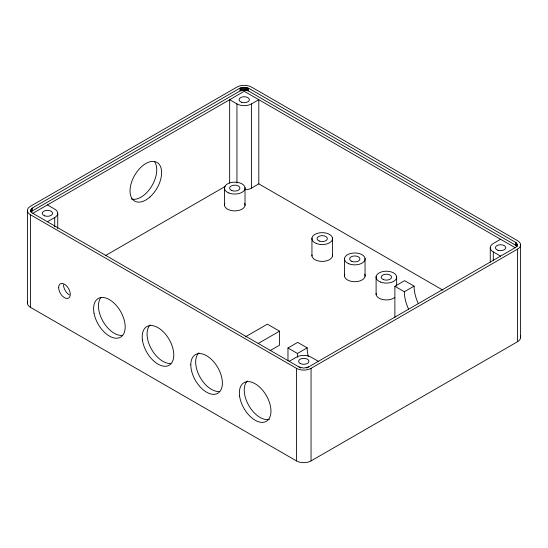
<?xml version="1.0" encoding="UTF-8"?>
<svg xmlns="http://www.w3.org/2000/svg" width="548" height="548" viewBox="0 0 548 548"><rect width="100%" height="100%" fill="white"/><g stroke="black" fill="none" stroke-linecap="round" stroke-linejoin="round"><path stroke-width="0.82" d="M306.681 368.057L515.154 247.696C517.709 246.703 517.709 243.079 515.154 242.086L249.093 88.481L245.134 87.351L241.606 87.618L239.373 88.481L32.846 207.719C30.291 208.713 30.291 212.329 32.846 213.33L300.845 368.057M517.168 246.086L248.422 90.941L245.134 90.16L240.051 90.941L32.257 210.911L31.072 212.302L31.072 209.494M32.846 213.33L244.237 91.283L515.154 247.696M47.429 221.741L54.718 217.535A10.309 5.953 0 0 0 54.718 209.117L47.429 204.911M229.66 183.018L229.66 99.702L236.948 103.908A10.309 5.953 0 0 0 251.525 103.908L258.814 99.702L258.814 183.868L442.907 290.152M105.209 255.717L225.214 186.436M245.579 189.772A10.309 5.953 0 0 0 251.525 188.08L258.814 183.868M245.285 336.904L267.376 324.156L279.521 331.163L279.521 345.192L269.952 350.72M258.17 343.493L279.521 331.163M287.974 360.625L287.974 348.001L297.687 342.384L307.168 347.857A31.27 18.057 60 0 0 308.243 356.364M394.882 317.415L394.882 286.275L404.595 280.665L414.076 286.138A31.27 18.057 60 0 0 418.295 303.578M287.974 348.001L297.448 353.467L307.168 347.857M394.882 286.275L404.356 291.748L414.076 286.138M289.186 361.324L296.475 357.118A10.309 5.953 0 0 1 311.052 357.118L318.34 361.324M500.571 239.284L493.282 243.49A10.309 5.953 0 0 0 493.282 251.909L493.282 260.41M30.421 214.734L296.475 368.338A10.309 5.953 0 0 0 311.052 368.338L517.579 249.1A10.309 5.953 0 0 0 517.579 240.682L251.525 87.077A10.309 5.953 0 0 0 236.948 87.077L30.421 206.315A10.309 5.953 0 0 0 30.421 214.734L30.421 307.318L296.475 460.923A10.309 5.953 0 0 0 311.052 460.923L517.579 341.685A10.309 5.953 0 0 0 520.251 335.938M30.832 211.72L32.257 210.911L32.257 208.11M308.627 366.934L303.763 368.098L298.907 366.934M493.282 251.909L500.571 256.115M516.928 243.867L516.928 246.669L515.743 245.285L515.743 242.476M520.6 244.894L520.6 337.479M517.579 249.1L517.579 341.685M517.106 244.374L517.106 245.778M516.641 243.374L516.641 246.182M516.243 242.908L516.243 245.716M490.261 247.696L490.261 262.149M396.642 276.637L396.642 286.09M376.106 276.637L376.106 294.509M365.057 258.403L365.057 276.274M344.521 258.403L344.521 276.274M332.492 238.092L332.492 255.964M311.949 238.092L311.949 255.964M311.052 368.338L311.052 460.923M296.475 368.338L296.475 460.923M251.525 103.908L251.525 188.08M248.422 88.139L248.422 90.941M247.669 87.851L247.669 90.653M246.867 87.618L246.867 90.427M246.018 87.454L246.018 90.256M245.134 87.351L245.134 90.16M245.018 187.587L245.018 205.459M244.237 87.317L244.237 90.125M243.339 87.351L243.339 90.16M242.456 87.454L242.456 90.256M241.606 87.618L241.606 90.427M240.798 87.851L240.798 90.653M240.051 88.139L240.051 90.941M236.948 103.908L236.948 182.977M224.481 187.587L224.481 205.459M57.739 213.33L57.739 228.632M54.718 217.535L54.718 226.886M31.757 208.541L31.757 211.343M31.359 209.007L31.359 211.809M30.894 210.007L30.894 211.405M27.4 210.521L27.4 303.106M244.709 203.404A10.309 5.953 0 0 1 234.75 210.891A10.309 5.953 0 0 1 224.796 203.404M332.492 254.923A10.309 5.953 0 0 1 322.224 261.396A10.309 5.953 0 0 1 311.949 254.923M364.749 274.212A10.309 5.953 0 0 1 354.789 281.706A10.309 5.953 0 0 1 344.829 274.212M394.82 297.406A10.309 5.953 0 0 1 382.846 299.585A10.309 5.953 0 0 1 376.106 293.475M269.458 419.275A22.338 12.899 60 0 1 248.861 405.65A22.338 12.899 60 0 1 247.36 380.997M170.757 363.454A22.338 12.899 60 0 1 151.063 348.412A22.338 12.899 60 0 1 150.193 324.896M122.594 335.335A22.338 12.899 60 0 1 102.901 321.169A22.338 12.899 60 0 1 101.12 297.317M30.421 307.318A10.309 5.953 0 0 1 27.749 301.564M219.351 391.505A22.338 12.899 60 0 1 199.582 376.325A22.338 12.899 60 0 1 198.924 352.823M69.322 294.886A8.247 4.761 60 0 1 63.486 284.789M154.652 161.948A22.338 12.899 -60 0 1 151.385 186.656A22.338 12.899 -60 0 1 131.356 198.979M408.575 309.188A31.27 18.057 60 0 1 404.356 291.748M297.68 357.31A31.27 18.057 60 0 1 297.448 353.467M241.661 102.277A5.151 2.973 0 0 0 249.388 99.702A5.151 2.973 0 0 0 241.661 97.126A5.151 2.973 0 0 0 241.661 102.277M497.995 250.272A5.151 2.973 0 0 0 505.729 247.696A5.151 2.973 0 0 0 497.995 245.12A5.151 2.973 0 0 0 497.995 250.272M300.119 363.427A5.151 2.973 0 0 0 308.743 362.091A5.151 2.973 0 0 0 302.428 358.447A5.151 2.973 0 0 0 300.119 363.427M44.847 215.905A5.151 2.973 0 0 0 52.581 213.33A5.151 2.973 0 0 0 44.847 210.754A5.151 2.973 0 0 0 44.847 215.905M316.306 243.483A10.309 5.953 0 0 0 332.492 239.127A10.309 5.953 0 0 0 317.867 233.215A10.309 5.953 0 0 0 316.306 243.483M319.265 241.045A5.151 2.973 0 0 0 327.355 238.866A5.151 2.973 0 0 0 320.046 235.914A5.151 2.973 0 0 0 319.265 241.045M228.838 192.985A10.309 5.953 0 0 0 245.018 188.628A10.309 5.953 0 0 0 230.393 182.71A10.309 5.953 0 0 0 228.838 192.985M231.797 190.546A5.151 2.973 0 0 0 239.887 188.368A5.151 2.973 0 0 0 232.571 185.409A5.151 2.973 0 0 0 231.797 190.546M348.877 263.794A10.309 5.953 0 0 0 365.057 259.437A10.309 5.953 0 0 0 350.432 253.525A10.309 5.953 0 0 0 348.877 263.794M351.83 261.362A5.151 2.973 0 0 0 359.926 259.183A5.151 2.973 0 0 0 352.611 256.224A5.151 2.973 0 0 0 351.83 261.362M380.463 282.035A10.309 5.953 0 0 0 396.642 277.678A10.309 5.953 0 0 0 382.018 271.76A10.309 5.953 0 0 0 380.463 282.035M383.422 279.596A5.151 2.973 0 0 0 391.512 277.418A5.151 2.973 0 0 0 384.196 274.459A5.151 2.973 0 0 0 383.422 279.596M142.446 340.096A22.338 12.899 60 0 0 168.154 365.735A22.338 12.899 60 0 0 163.4 331.889A22.338 12.899 60 0 0 142.446 340.096M94.016 313.148A22.338 12.899 60 0 0 120.211 337.369A22.338 12.899 60 0 0 113.943 303.003A22.338 12.899 60 0 0 94.016 313.148M239.613 396.19A22.338 12.899 60 0 0 265.321 421.837A22.338 12.899 60 0 0 260.574 387.991A22.338 12.899 60 0 0 239.613 396.19M190.8 364.845A22.338 12.899 60 0 0 214.494 394.313A22.338 12.899 60 0 0 214.494 362.728A22.338 12.899 60 0 0 190.8 364.845M149.919 197.02A22.338 12.899 -60 0 0 157.002 162.42A22.338 12.899 -60 0 0 130.575 185.854A22.338 12.899 -60 0 0 149.919 197.02M58.629 287.59A8.247 4.761 60 0 0 67.377 298.475A8.247 4.761 60 0 0 67.377 286.81A8.247 4.761 60 0 0 58.629 287.59"/></g></svg>
